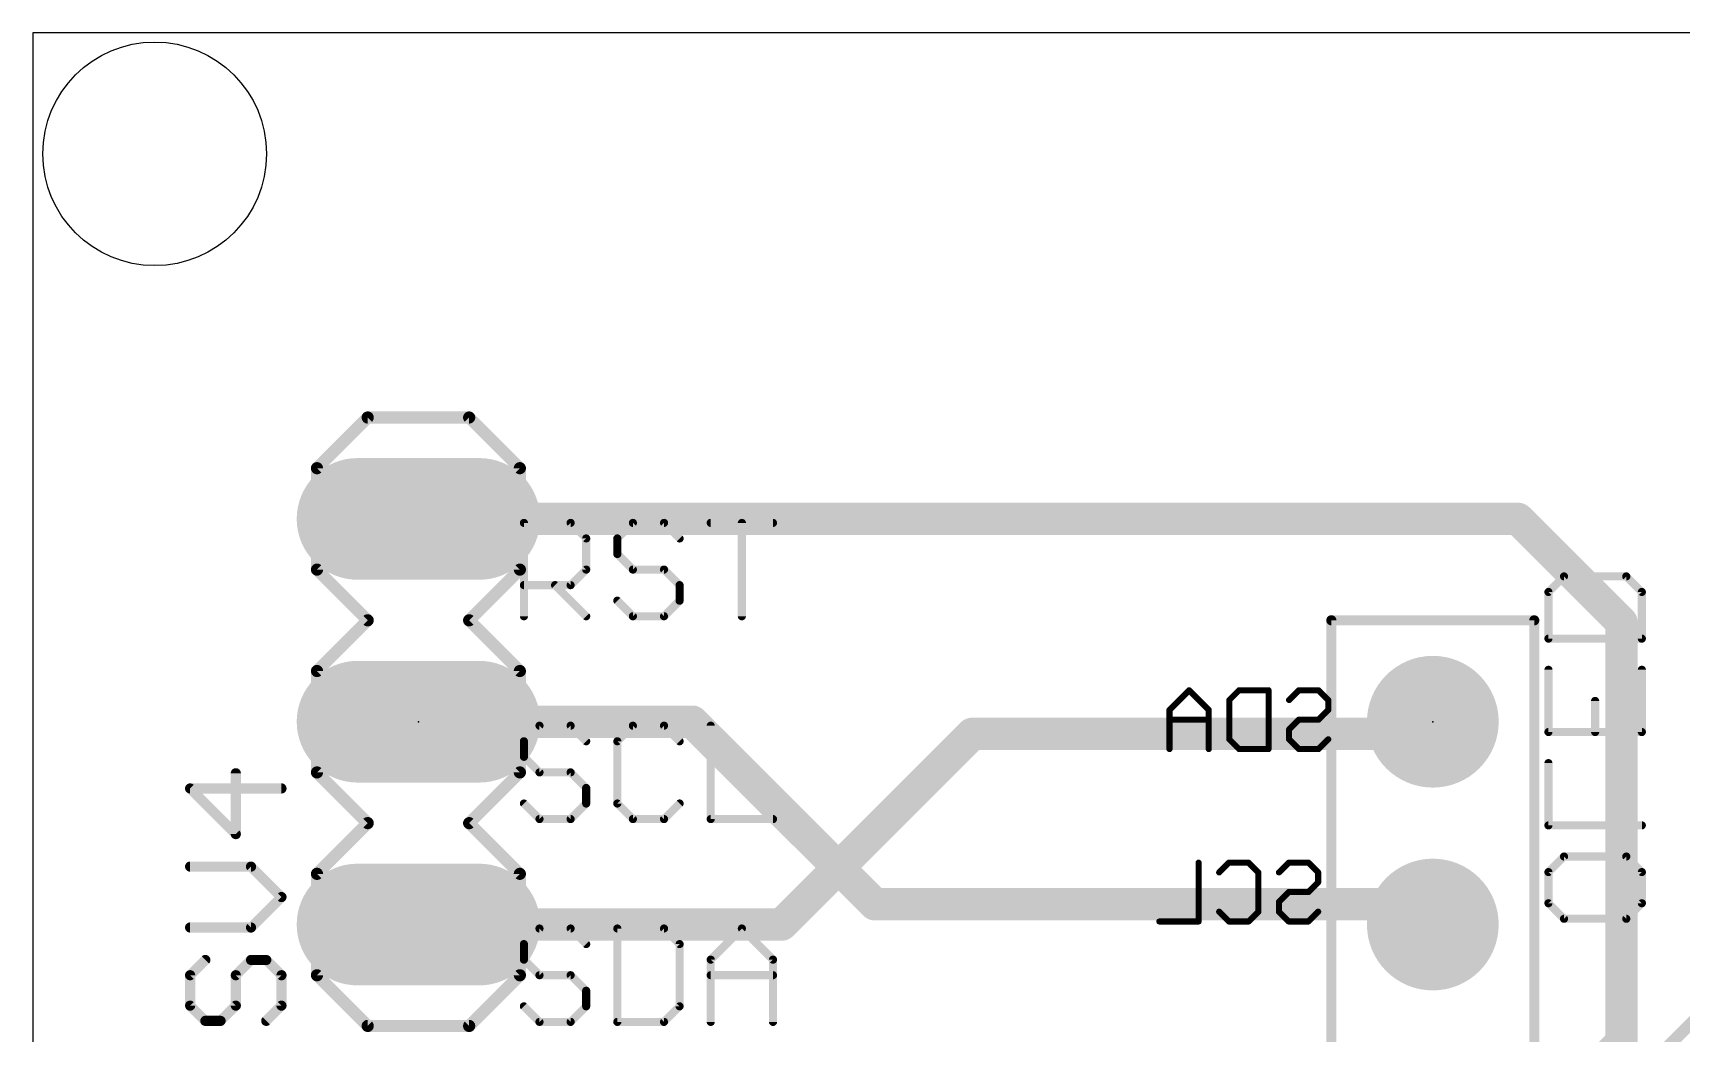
# Model space of a CAD drawing. Extents: x -1 to 57.9, y -5.8 to 55.6.
# Drawn here: x -1.02 to 19.62, y 43.09 to 55.62 of the extents above; entities that cross this region are included whole.
import ezdxf

# ---------------------------------------------------------------- set-up
doc = ezdxf.new("R2010")
doc.units = 0
for name, color, linetype in [('1', 22, 'CONTINUOUS'), ('16', 175, 'CONTINUOUS'), ('17', 82, 'CONTINUOUS'), ('20', 7, 'CONTINUOUS'), ('21', 253, 'CONTINUOUS'), ('22', 253, 'CONTINUOUS'), ('23', 7, 'CONTINUOUS'), ('24', 7, 'CONTINUOUS'), ('25', 253, 'CONTINUOUS'), ('51', 253, 'CONTINUOUS')]:
    doc.layers.add(name, color=color, linetype=linetype)

# ---------------------------------------------------------------- blocks, each defined once
blk = doc.blocks.new('RECT')
blk.add_solid([(-0.5, -0.5), (0.5, -0.5), (-0.5, 0.5), (0.5, 0.5)])
blk = doc.blocks.new('LONGP100')
at = {"const_width": 1}
blk.add_lwpolyline([(-0.5, 0), (0.5, 0)], dxfattribs=at)
at = {"const_width": 0.5}
for points in [[(-0.5, 0.25, 1), (-0.5, -0.25)], [(0.5, -0.25, 1), (0.5, 0.25)]]:
    blk.add_lwpolyline(points, format="xyb", dxfattribs=at)
blk = doc.blocks.new('ROUNDP')
at = {"const_width": 0.5}
blk.add_lwpolyline([(0, -0.25, 1), (0, 0.25, 1), (0, -0.25)], format="xyb", dxfattribs=at)

msp = doc.modelspace()

# ---------------------------------------------------------------- linework, layer by layer
at = {"layer": '1'}
for points, const_width in [([(3.81, 49.53), (17.5768, 49.53)], 0.4064), ([(17.5768, 49.53), (18.8722, 48.2346)], 0.4064), ([(18.8722, 48.2346), (18.8722, 42.9768)], 0.4064), ([(3.81, 46.99), (7.239, 46.99)], 0.4064), ([(7.239, 46.99), (9.525, 44.704)], 0.4064), ([(17.3736, 40.8432), (21.6408, 45.1104)], 0.1524), ([(9.525, 44.704), (16.256, 44.704)], 0.4064), ([(16.256, 44.704), (16.51, 44.45)], 0.4064), ([(18.8722, 42.9768), (18.3896, 42.4942)], 0.4064)]:
    msp.add_lwpolyline(points, dxfattribs=dict(at, const_width=const_width))
at = {"layer": '1', "const_width": 0.2032}
for points in [[(3.81, 49.6316, 1), (3.81, 49.4284)], [(17.6486, 49.6018, 1), (17.505, 49.4582)], [(17.5768, 49.4284, 1), (17.5768, 49.6316)], [(18.9738, 48.2346, 1), (18.7706, 48.2346)], [(18.8004, 48.1628, 1), (18.944, 48.3064)], [(3.81, 47.0916, 1), (3.81, 46.8884)], [(7.3108, 47.0618, 1), (7.1672, 46.9182)], [(7.239, 46.8884, 1), (7.239, 47.0916)], [(9.525, 44.8056, 1), (9.525, 44.6024)], [(9.4532, 44.6322, 1), (9.5968, 44.7758)], [(16.3278, 44.7758, 1), (16.1842, 44.6322)], [(16.256, 44.6024, 1), (16.256, 44.8056)], [(16.4382, 44.3782, 1), (16.5818, 44.5218)], [(18.944, 42.905, 1), (18.8004, 43.0486)]]:
    msp.add_lwpolyline(points, format="xyb", dxfattribs=at)
at = {"layer": '16', "const_width": 0.4064}
for points in [[(16.3576, 46.8376), (16.51, 46.99)], [(8.3566, 44.45), (10.7442, 46.8376)], [(10.7442, 46.8376), (16.3576, 46.8376)], [(3.81, 44.45), (8.3566, 44.45)]]:
    msp.add_lwpolyline(points, dxfattribs=at)
at = {"layer": '16', "const_width": 0.2032}
for points in [[(16.5818, 46.9182, 1), (16.4382, 47.0618)], [(10.7442, 46.9392, 1), (10.7442, 46.736)], [(10.816, 46.7658, 1), (10.6724, 46.9094)], [(16.2858, 46.9094, 1), (16.4294, 46.7658)], [(16.3576, 46.736, 1), (16.3576, 46.9392)], [(3.81, 44.5516, 1), (3.81, 44.3484)], [(8.2848, 44.5218, 1), (8.4284, 44.3782)], [(8.3566, 44.3484, 1), (8.3566, 44.5516)]]:
    msp.add_lwpolyline(points, format="xyb", dxfattribs=at)
at = {"layer": '20'}
for p, q in [((52.502, 55.616), (-1.016, 55.616)), ((-1.016, 55.616), (-1.016, -0.762))]:
    msp.add_line(p, q, dxfattribs=at)
msp.add_circle((0.508, 54.102), 1.4, dxfattribs=at)
at = {"layer": '21', "const_width": 0.1524}
for points in [[(2.54, 50.165), (3.175, 50.8)], [(3.175, 50.8), (4.445, 50.8)], [(4.445, 50.8), (5.08, 50.165)], [(2.54, 48.895), (2.54, 50.165)], [(5.08, 50.165), (5.08, 48.895)], [(3.175, 48.26), (2.54, 48.895)], [(5.08, 48.895), (4.445, 48.26)], [(2.54, 47.625), (3.175, 48.26)], [(4.445, 48.26), (5.08, 47.625)], [(2.54, 46.355), (2.54, 47.625)], [(5.08, 47.625), (5.08, 46.355)], [(3.175, 45.72), (2.54, 46.355)], [(5.08, 46.355), (4.445, 45.72)], [(2.54, 45.085), (3.175, 45.72)], [(4.445, 45.72), (5.08, 45.085)], [(2.54, 43.815), (2.54, 45.085)], [(5.08, 45.085), (5.08, 43.815)], [(2.54, 43.815), (3.175, 43.18)], [(4.445, 43.18), (5.08, 43.815)], [(3.175, 43.18), (4.445, 43.18)]]:
    msp.add_lwpolyline(points, dxfattribs=at)
at = {"layer": '21', "const_width": 0.0762}
for points in [[(3.175, 50.8381, 1), (3.175, 50.7619)], [(3.2019, 50.7731, 1), (3.1481, 50.8269)], [(4.4719, 50.8269, 1), (4.4181, 50.7731)], [(4.445, 50.7619, 1), (4.445, 50.8381)], [(2.5781, 50.165, 1), (2.5019, 50.165)], [(2.5131, 50.1919, 1), (2.5669, 50.1381)], [(5.1181, 50.165, 1), (5.0419, 50.165)], [(5.0531, 50.1381, 1), (5.1069, 50.1919)], [(2.5019, 48.895, 1), (2.5781, 48.895)], [(2.5669, 48.9219, 1), (2.5131, 48.8681)], [(5.0419, 48.895, 1), (5.1181, 48.895)], [(5.1069, 48.8681, 1), (5.0531, 48.9219)], [(3.2019, 48.2331, 1), (3.1481, 48.2869)], [(3.1481, 48.2331, 1), (3.2019, 48.2869)], [(4.4719, 48.2869, 1), (4.4181, 48.2331)], [(4.4181, 48.2869, 1), (4.4719, 48.2331)], [(2.5781, 47.625, 1), (2.5019, 47.625)], [(2.5131, 47.6519, 1), (2.5669, 47.5981)], [(5.1181, 47.625, 1), (5.0419, 47.625)], [(5.0531, 47.5981, 1), (5.1069, 47.6519)], [(2.5669, 46.3819, 1), (2.5131, 46.3281)], [(5.1069, 46.3281, 1), (5.0531, 46.3819)], [(2.5019, 46.355, 1), (2.5781, 46.355)], [(5.0419, 46.355, 1), (5.1181, 46.355)], [(3.2019, 45.6931, 1), (3.1481, 45.7469)], [(3.1481, 45.6931, 1), (3.2019, 45.7469)], [(4.4719, 45.7469, 1), (4.4181, 45.6931)], [(4.4181, 45.7469, 1), (4.4719, 45.6931)], [(2.5781, 45.085, 1), (2.5019, 45.085)], [(2.5131, 45.1119, 1), (2.5669, 45.0581)], [(5.1181, 45.085, 1), (5.0419, 45.085)], [(5.0531, 45.0581, 1), (5.1069, 45.1119)], [(2.5019, 43.815, 1), (2.5781, 43.815)], [(2.5669, 43.8419, 1), (2.5131, 43.7881)], [(5.0419, 43.815, 1), (5.1181, 43.815)], [(5.1069, 43.7881, 1), (5.0531, 43.8419)], [(3.175, 43.2181, 1), (3.175, 43.1419)], [(3.1481, 43.1531, 1), (3.2019, 43.2069)], [(4.4181, 43.2069, 1), (4.4719, 43.1531)], [(4.445, 43.1419, 1), (4.445, 43.2181)]]:
    msp.add_lwpolyline(points, format="xyb", dxfattribs=at)
at = {"layer": '22'}
for points, const_width in [([(17.9578, 48.6151), (18.1527, 48.81)], 0.1016), ([(18.1527, 48.81), (18.9323, 48.81)], 0.1016), ([(18.9323, 48.81), (19.1272, 48.6151)], 0.1016), ([(17.9578, 48.0304), (17.9578, 48.6151)], 0.1016), ([(19.1272, 48.6151), (19.1272, 48.0304)], 0.1016), ([(17.78, 48.26), (15.24, 48.26)], 0.127), ([(15.24, 48.26), (15.24, 33.02)], 0.127), ([(17.78, 33.02), (17.78, 48.26)], 0.127), ([(19.1272, 48.0304), (17.9578, 48.0304)], 0.1016), ([(17.9578, 46.861), (17.9578, 47.6406)], 0.1016), ([(19.1272, 47.6406), (19.1272, 46.861)], 0.1016), ([(13.4593, 47.3843), (13.2136, 47.1386)], 0.0762), ([(13.7051, 47.1386), (13.4593, 47.3843)], 0.0762), ([(13.962, 47.2615), (14.0849, 47.3843)], 0.0762), ([(13.962, 46.77), (13.962, 47.2615)], 0.0762), ([(14.0849, 47.3843), (14.4535, 47.3843)], 0.0762), ([(14.4535, 47.3843), (14.4535, 46.6471)], 0.0762), ([(14.7104, 47.2615), (14.8333, 47.3843)], 0.0762), ([(14.8333, 47.3843), (15.079, 47.3843)], 0.0762), ([(15.079, 47.3843), (15.2019, 47.2615)], 0.0762), ([(15.2019, 47.2615), (15.2019, 47.1386)], 0.0762), ([(18.5425, 46.861), (18.5425, 47.2508)], 0.1016), ([(13.2136, 47.1386), (13.2136, 46.6471)], 0.0762), ([(13.7051, 47.0157), (13.2136, 47.0157)], 0.0762), ([(13.7051, 46.6471), (13.7051, 47.1386)], 0.0762), ([(14.8333, 47.0157), (14.7104, 46.8928)], 0.0762), ([(15.079, 47.0157), (14.8333, 47.0157)], 0.0762), ([(15.2019, 47.1386), (15.079, 47.0157)], 0.0762), ([(14.7104, 46.8928), (14.7104, 46.77)], 0.0762), ([(19.1272, 46.861), (17.9578, 46.861)], 0.1016), ([(14.0849, 46.6471), (13.962, 46.77)], 0.0762), ([(14.4535, 46.6471), (14.0849, 46.6471)], 0.0762), ([(14.7104, 46.77), (14.8333, 46.6471)], 0.0762), ([(14.8333, 46.6471), (15.079, 46.6471)], 0.0762), ([(15.079, 46.6471), (15.2019, 46.77)], 0.0762), ([(17.9578, 45.6916), (17.9578, 46.4712)], 0.1016), ([(19.1272, 45.6916), (17.9578, 45.6916)], 0.1016), ([(13.5781, 45.2253), (13.5781, 44.4881)], 0.0762), ([(13.835, 45.1025), (13.9579, 45.2253)], 0.0762), ([(13.9579, 45.2253), (14.2036, 45.2253)], 0.0762), ([(14.2036, 45.2253), (14.3265, 45.1025)], 0.0762), ([(14.5834, 45.1025), (14.7063, 45.2253)], 0.0762), ([(14.7063, 45.2253), (14.952, 45.2253)], 0.0762), ([(14.952, 45.2253), (15.0749, 45.1025)], 0.0762), ([(17.9578, 45.1069), (18.1527, 45.3018)], 0.1016), ([(18.1527, 45.3018), (18.9323, 45.3018)], 0.1016), ([(18.9323, 45.3018), (19.1272, 45.1069)], 0.1016), ([(14.3265, 45.1025), (14.3265, 44.611)], 0.0762), ([(15.0749, 44.9796), (14.952, 44.8567)], 0.0762), ([(15.0749, 45.1025), (15.0749, 44.9796)], 0.0762), ([(17.9578, 44.7171), (17.9578, 45.1069)], 0.1016), ([(19.1272, 45.1069), (19.1272, 44.7171)], 0.1016), ([(14.7063, 44.8567), (14.5834, 44.7338)], 0.0762), ([(14.952, 44.8567), (14.7063, 44.8567)], 0.0762), ([(13.9579, 44.4881), (13.835, 44.611)], 0.0762), ([(14.3265, 44.611), (14.2036, 44.4881)], 0.0762), ([(14.5834, 44.7338), (14.5834, 44.611)], 0.0762), ([(14.5834, 44.611), (14.7063, 44.4881)], 0.0762), ([(14.952, 44.4881), (15.0749, 44.611)], 0.0762), ([(18.1527, 44.5222), (17.9578, 44.7171)], 0.1016), ([(18.9323, 44.5222), (18.1527, 44.5222)], 0.1016), ([(19.1272, 44.7171), (18.9323, 44.5222)], 0.1016), ([(13.5781, 44.4881), (13.0866, 44.4881)], 0.0762), ([(14.2036, 44.4881), (13.9579, 44.4881)], 0.0762), ([(14.7063, 44.4881), (14.952, 44.4881)], 0.0762)]:
    msp.add_lwpolyline(points, dxfattribs=dict(at, const_width=const_width))
for points, const_width in [([(18.1527, 48.8353, 1), (18.1527, 48.7846)], 0.0508), ([(18.1707, 48.792, 1), (18.1347, 48.8279)], 0.0508), ([(18.9503, 48.8279, 1), (18.9143, 48.792)], 0.0508), ([(18.9323, 48.7846, 1), (18.9323, 48.8353)], 0.0508), ([(17.9832, 48.6151, 1), (17.9324, 48.6151)], 0.0508), ([(17.9398, 48.633, 1), (17.9758, 48.5971)], 0.0508), ([(19.1526, 48.6151, 1), (19.1018, 48.6151)], 0.0508), ([(19.1092, 48.5971, 1), (19.1452, 48.633)], 0.0508), ([(15.2718, 48.26, 1), (15.2082, 48.26)], 0.0635), ([(15.24, 48.2918, 1), (15.24, 48.2283)], 0.0635), ([(17.8117, 48.26, 1), (17.7483, 48.26)], 0.0635), ([(17.78, 48.2283, 1), (17.78, 48.2918)], 0.0635), ([(17.9578, 48.0558, 1), (17.9578, 48.005)], 0.0508), ([(19.1272, 48.005, 1), (19.1272, 48.0558)], 0.0508), ([(17.9324, 48.0304, 1), (17.9832, 48.0304)], 0.0508), ([(19.1018, 48.0304, 1), (19.1526, 48.0304)], 0.0508), ([(17.9832, 47.6406, 1), (17.9324, 47.6406)], 0.0508), ([(19.1526, 47.6406, 1), (19.1018, 47.6406)], 0.0508), ([(13.4728, 47.3978, 1), (13.4459, 47.3709)], 0.0381), ([(13.4728, 47.3709, 1), (13.4459, 47.3978)], 0.0381), ([(13.9811, 47.2615, 1), (13.943, 47.2615)], 0.0381), ([(13.9485, 47.2749, 1), (13.9755, 47.248)], 0.0381), ([(14.0849, 47.4034, 1), (14.0849, 47.3653)], 0.0381), ([(14.0983, 47.3709, 1), (14.0714, 47.3978)], 0.0381), ([(14.4725, 47.3843, 1), (14.4344, 47.3843)], 0.0381), ([(14.4535, 47.3653, 1), (14.4535, 47.4034)], 0.0381), ([(14.6969, 47.2749, 1), (14.7239, 47.248)], 0.0381), ([(14.8333, 47.4034, 1), (14.8333, 47.3653)], 0.0381), ([(14.8468, 47.3709, 1), (14.8198, 47.3978)], 0.0381), ([(15.0925, 47.3978, 1), (15.0656, 47.3709)], 0.0381), ([(15.079, 47.3653, 1), (15.079, 47.4034)], 0.0381), ([(15.221, 47.2615, 1), (15.1829, 47.2615)], 0.0381), ([(15.1884, 47.248, 1), (15.2154, 47.2749)], 0.0381), ([(18.5679, 47.2508, 1), (18.5171, 47.2508)], 0.0508), ([(13.2326, 47.1386, 1), (13.1945, 47.1386)], 0.0381), ([(13.2001, 47.1521, 1), (13.2271, 47.1251)], 0.0381), ([(13.2136, 47.0348, 1), (13.2136, 46.9967)], 0.0381), ([(13.7241, 47.1386, 1), (13.686, 47.1386)], 0.0381), ([(13.6916, 47.1251, 1), (13.7185, 47.1521)], 0.0381), ([(13.7051, 46.9967, 1), (13.7051, 47.0348)], 0.0381), ([(14.8333, 47.0348, 1), (14.8333, 46.9967)], 0.0381), ([(14.8468, 47.0022, 1), (14.8198, 47.0292)], 0.0381), ([(15.0656, 47.0292, 1), (15.0925, 47.0022)], 0.0381), ([(15.079, 46.9967, 1), (15.079, 47.0348)], 0.0381), ([(15.1829, 47.1386, 1), (15.221, 47.1386)], 0.0381), ([(15.2154, 47.1251, 1), (15.1884, 47.1521)], 0.0381), ([(14.7295, 46.8928, 1), (14.6914, 46.8928)], 0.0381), ([(14.6969, 46.9063, 1), (14.7239, 46.8794)], 0.0381), ([(17.9578, 46.8864, 1), (17.9578, 46.8356)], 0.0508), ([(17.9324, 46.861, 1), (17.9832, 46.861)], 0.0508), ([(18.5171, 46.861, 1), (18.5679, 46.861)], 0.0508), ([(19.1018, 46.861, 1), (19.1526, 46.861)], 0.0508), ([(19.1272, 46.8356, 1), (19.1272, 46.8864)], 0.0508), ([(13.1945, 46.6471, 1), (13.2326, 46.6471)], 0.0381), ([(13.686, 46.6471, 1), (13.7241, 46.6471)], 0.0381), ([(13.9755, 46.7834, 1), (13.9485, 46.7565)], 0.0381), ([(13.943, 46.77, 1), (13.9811, 46.77)], 0.0381), ([(14.0849, 46.6662, 1), (14.0849, 46.6281)], 0.0381), ([(14.0714, 46.6336, 1), (14.0983, 46.6606)], 0.0381), ([(14.4344, 46.6471, 1), (14.4725, 46.6471)], 0.0381), ([(14.4535, 46.6281, 1), (14.4535, 46.6662)], 0.0381), ([(14.7239, 46.7834, 1), (14.6969, 46.7565)], 0.0381), ([(14.6914, 46.77, 1), (14.7295, 46.77)], 0.0381), ([(14.8333, 46.6662, 1), (14.8333, 46.6281)], 0.0381), ([(14.8198, 46.6336, 1), (14.8468, 46.6606)], 0.0381), ([(15.0656, 46.6606, 1), (15.0925, 46.6336)], 0.0381), ([(15.079, 46.6281, 1), (15.079, 46.6662)], 0.0381), ([(15.2154, 46.7565, 1), (15.1884, 46.7834)], 0.0381), ([(17.9832, 46.4712, 1), (17.9324, 46.4712)], 0.0508), ([(17.9578, 45.717, 1), (17.9578, 45.6662)], 0.0508), ([(17.9324, 45.6916, 1), (17.9832, 45.6916)], 0.0508), ([(19.1272, 45.6662, 1), (19.1272, 45.717)], 0.0508), ([(13.5971, 45.2253, 1), (13.559, 45.2253)], 0.0381), ([(13.9579, 45.2444, 1), (13.9579, 45.2063)], 0.0381), ([(13.9713, 45.2119, 1), (13.9444, 45.2388)], 0.0381), ([(14.2171, 45.2388, 1), (14.1901, 45.2119)], 0.0381), ([(14.2036, 45.2063, 1), (14.2036, 45.2444)], 0.0381), ([(14.7063, 45.2444, 1), (14.7063, 45.2063)], 0.0381), ([(14.7198, 45.2119, 1), (14.6928, 45.2388)], 0.0381), ([(14.9655, 45.2388, 1), (14.9386, 45.2119)], 0.0381), ([(14.952, 45.2063, 1), (14.952, 45.2444)], 0.0381), ([(18.1527, 45.3272, 1), (18.1527, 45.2764)], 0.0508), ([(18.1707, 45.2838, 1), (18.1347, 45.3197)], 0.0508), ([(18.9503, 45.3197, 1), (18.9143, 45.2838)], 0.0508), ([(18.9323, 45.2764, 1), (18.9323, 45.3272)], 0.0508), ([(13.8215, 45.1159, 1), (13.8485, 45.089)], 0.0381), ([(14.3455, 45.1025, 1), (14.3074, 45.1025)], 0.0381), ([(14.313, 45.089, 1), (14.34, 45.1159)], 0.0381), ([(14.5699, 45.1159, 1), (14.5969, 45.089)], 0.0381), ([(15.094, 45.1025, 1), (15.0559, 45.1025)], 0.0381), ([(15.0559, 44.9796, 1), (15.094, 44.9796)], 0.0381), ([(15.0614, 45.089, 1), (15.0884, 45.1159)], 0.0381), ([(15.0884, 44.9661, 1), (15.0614, 44.9931)], 0.0381), ([(17.9832, 45.1069, 1), (17.9324, 45.1069)], 0.0508), ([(17.9398, 45.1248, 1), (17.9758, 45.0889)], 0.0508), ([(19.1526, 45.1069, 1), (19.1018, 45.1069)], 0.0508), ([(19.1092, 45.0889, 1), (19.1452, 45.1248)], 0.0508), ([(14.7063, 44.8758, 1), (14.7063, 44.8377)], 0.0381), ([(14.7198, 44.8432, 1), (14.6928, 44.8702)], 0.0381), ([(14.9386, 44.8702, 1), (14.9655, 44.8432)], 0.0381), ([(14.952, 44.8377, 1), (14.952, 44.8758)], 0.0381), ([(13.8485, 44.6244, 1), (13.8215, 44.5975)], 0.0381), ([(14.3074, 44.611, 1), (14.3455, 44.611)], 0.0381), ([(14.34, 44.5975, 1), (14.313, 44.6244)], 0.0381), ([(14.6025, 44.7338, 1), (14.5644, 44.7338)], 0.0381), ([(14.5699, 44.7473, 1), (14.5969, 44.7204)], 0.0381), ([(14.5969, 44.6244, 1), (14.5699, 44.5975)], 0.0381), ([(14.5644, 44.611, 1), (14.6025, 44.611)], 0.0381), ([(15.0884, 44.5975, 1), (15.0614, 44.6244)], 0.0381), ([(17.9758, 44.735, 1), (17.9398, 44.6991)], 0.0508), ([(17.9324, 44.7171, 1), (17.9832, 44.7171)], 0.0508), ([(18.1527, 44.5476, 1), (18.1527, 44.4968)], 0.0508), ([(18.9323, 44.4968, 1), (18.9323, 44.5476)], 0.0508), ([(19.1018, 44.7171, 1), (19.1526, 44.7171)], 0.0508), ([(19.1452, 44.6991, 1), (19.1092, 44.735)], 0.0508), ([(13.0866, 44.5072, 1), (13.0866, 44.4691)], 0.0381), ([(13.559, 44.4881, 1), (13.5971, 44.4881)], 0.0381), ([(13.5781, 44.4691, 1), (13.5781, 44.5072)], 0.0381), ([(13.9579, 44.5072, 1), (13.9579, 44.4691)], 0.0381), ([(13.9444, 44.4746, 1), (13.9713, 44.5016)], 0.0381), ([(14.1901, 44.5016, 1), (14.2171, 44.4746)], 0.0381), ([(14.2036, 44.4691, 1), (14.2036, 44.5072)], 0.0381), ([(14.7063, 44.5072, 1), (14.7063, 44.4691)], 0.0381), ([(14.6928, 44.4746, 1), (14.7198, 44.5016)], 0.0381), ([(14.9386, 44.5016, 1), (14.9655, 44.4746)], 0.0381), ([(14.952, 44.4691, 1), (14.952, 44.5072)], 0.0381), ([(18.1347, 44.5042, 1), (18.1707, 44.5401)], 0.0508), ([(18.9143, 44.5401, 1), (18.9503, 44.5042)], 0.0508)]:
    msp.add_lwpolyline(points, format="xyb", dxfattribs=dict(at, const_width=const_width))
at = {"layer": '23'}
msp.add_point((3.81, 46.99), dxfattribs=at)
at = {"layer": '24'}
msp.add_point((16.51, 46.99), dxfattribs=at)
at = {"layer": '25'}
for points, const_width in [([(5.1308, 48.3108), (5.1308, 49.4802)], 0.1016), ([(5.1308, 49.4802), (5.7155, 49.4802)], 0.1016), ([(5.7155, 49.4802), (5.9104, 49.2853)], 0.1016), ([(6.4951, 49.4802), (6.3002, 49.2853)], 0.1016), ([(6.8849, 49.4802), (6.4951, 49.4802)], 0.1016), ([(7.0798, 49.2853), (6.8849, 49.4802)], 0.1016), ([(7.4696, 49.4802), (8.2492, 49.4802)], 0.1016), ([(7.8594, 48.3108), (7.8594, 49.4802)], 0.1016), ([(5.9104, 49.2853), (5.9104, 48.8955)], 0.1016), ([(6.3002, 49.2853), (6.3002, 49.0904)], 0.1016), ([(6.3002, 49.0904), (6.4951, 48.8955)], 0.1016), ([(5.9104, 48.8955), (5.7155, 48.7006)], 0.1016), ([(6.4951, 48.8955), (6.8849, 48.8955)], 0.1016), ([(6.8849, 48.8955), (7.0798, 48.7006)], 0.1016), ([(5.7155, 48.7006), (5.1308, 48.7006)], 0.1016), ([(5.5206, 48.7006), (5.9104, 48.3108)], 0.1016), ([(7.0798, 48.7006), (7.0798, 48.5057)], 0.1016), ([(6.4951, 48.3108), (6.3002, 48.5057)], 0.1016), ([(7.0798, 48.5057), (6.8849, 48.3108)], 0.1016), ([(6.8849, 48.3108), (6.4951, 48.3108)], 0.1016), ([(5.3257, 46.9402), (5.1308, 46.7453)], 0.1016), ([(5.7155, 46.9402), (5.3257, 46.9402)], 0.1016), ([(5.9104, 46.7453), (5.7155, 46.9402)], 0.1016), ([(6.4951, 46.9402), (6.3002, 46.7453)], 0.1016), ([(6.8849, 46.9402), (6.4951, 46.9402)], 0.1016), ([(7.0798, 46.7453), (6.8849, 46.9402)], 0.1016), ([(7.4696, 46.9402), (7.4696, 45.7708)], 0.1016), ([(5.1308, 46.7453), (5.1308, 46.5504)], 0.1016), ([(6.3002, 46.7453), (6.3002, 45.9657)], 0.1016), ([(5.1308, 46.5504), (5.3257, 46.3555)], 0.1016), ([(1.5235, 45.5823), (1.5235, 46.3449)], 0.127), ([(5.3257, 46.3555), (5.7155, 46.3555)], 0.1016), ([(5.7155, 46.3555), (5.9104, 46.1606)], 0.1016), ([(2.0955, 46.1543), (0.9515, 46.1543)], 0.127), ([(0.9515, 46.1543), (1.5235, 45.5823)], 0.127), ([(5.3257, 45.7708), (5.1308, 45.9657)], 0.1016), ([(5.9104, 45.9657), (5.7155, 45.7708)], 0.1016), ([(5.9104, 46.1606), (5.9104, 45.9657)], 0.1016), ([(6.3002, 45.9657), (6.4951, 45.7708)], 0.1016), ([(6.8849, 45.7708), (7.0798, 45.9657)], 0.1016), ([(5.7155, 45.7708), (5.3257, 45.7708)], 0.1016), ([(6.4951, 45.7708), (6.8849, 45.7708)], 0.1016), ([(7.4696, 45.7708), (8.2492, 45.7708)], 0.1016), ([(1.7142, 45.1755), (0.9515, 45.1755)], 0.127), ([(2.0955, 44.7942), (1.7142, 45.1755)], 0.127), ([(1.7142, 44.4129), (2.0955, 44.7942)], 0.127), ([(0.9515, 44.4129), (1.7142, 44.4129)], 0.127), ([(5.3257, 44.4002), (5.1308, 44.2053)], 0.1016), ([(5.7155, 44.4002), (5.3257, 44.4002)], 0.1016), ([(5.9104, 44.2053), (5.7155, 44.4002)], 0.1016), ([(6.3002, 44.4002), (6.3002, 43.2308)], 0.1016), ([(6.8849, 44.4002), (6.3002, 44.4002)], 0.1016), ([(7.0798, 44.2053), (6.8849, 44.4002)], 0.1016), ([(7.4696, 44.0104), (7.8594, 44.4002)], 0.1016), ([(7.8594, 44.4002), (8.2492, 44.0104)], 0.1016), ([(5.1308, 44.2053), (5.1308, 44.0104)], 0.1016), ([(7.0798, 43.4257), (7.0798, 44.2053)], 0.1016), ([(1.1422, 44.0062), (0.9515, 43.8155)], 0.127), ([(1.5235, 43.8155), (1.7142, 44.0062)], 0.127), ([(1.7142, 44.0062), (1.9048, 44.0062)], 0.127), ([(1.9048, 44.0062), (2.0955, 43.8155)], 0.127), ([(5.1308, 44.0104), (5.3257, 43.8155)], 0.1016), ([(7.4696, 43.2308), (7.4696, 44.0104)], 0.1016), ([(8.2492, 44.0104), (8.2492, 43.2308)], 0.1016), ([(0.9515, 43.8155), (0.9515, 43.4342)], 0.127), ([(1.5235, 43.4342), (1.5235, 43.8155)], 0.127), ([(2.0955, 43.8155), (2.0955, 43.4342)], 0.127), ([(5.3257, 43.8155), (5.7155, 43.8155)], 0.1016), ([(5.7155, 43.8155), (5.9104, 43.6206)], 0.1016), ([(7.4696, 43.8155), (8.2492, 43.8155)], 0.1016), ([(5.9104, 43.6206), (5.9104, 43.4257)], 0.1016), ([(0.9515, 43.4342), (1.1422, 43.2435)], 0.127), ([(1.3329, 43.2435), (1.5235, 43.4342)], 0.127), ([(2.0955, 43.4342), (1.9048, 43.2435)], 0.127), ([(5.3257, 43.2308), (5.1308, 43.4257)], 0.1016), ([(5.9104, 43.4257), (5.7155, 43.2308)], 0.1016), ([(6.8849, 43.2308), (7.0798, 43.4257)], 0.1016), ([(1.1422, 43.2435), (1.3329, 43.2435)], 0.127), ([(5.7155, 43.2308), (5.3257, 43.2308)], 0.1016), ([(6.3002, 43.2308), (6.8849, 43.2308)], 0.1016)]:
    msp.add_lwpolyline(points, dxfattribs=dict(at, const_width=const_width))
for points, const_width in [([(5.1562, 49.4802, 1), (5.1054, 49.4802)], 0.0508), ([(5.1308, 49.5056, 1), (5.1308, 49.4548)], 0.0508), ([(5.7335, 49.4982, 1), (5.6975, 49.4622)], 0.0508), ([(5.7155, 49.4548, 1), (5.7155, 49.5056)], 0.0508), ([(6.4951, 49.5056, 1), (6.4951, 49.4548)], 0.0508), ([(6.5131, 49.4622, 1), (6.4771, 49.4982)], 0.0508), ([(6.9029, 49.4982, 1), (6.8669, 49.4622)], 0.0508), ([(6.8849, 49.4548, 1), (6.8849, 49.5056)], 0.0508), ([(7.4696, 49.5056, 1), (7.4696, 49.4548)], 0.0508), ([(7.8848, 49.4802, 1), (7.834, 49.4802)], 0.0508), ([(8.2492, 49.4548, 1), (8.2492, 49.5056)], 0.0508), ([(5.9358, 49.2853, 1), (5.885, 49.2853)], 0.0508), ([(5.8924, 49.2673, 1), (5.9284, 49.3033)], 0.0508), ([(6.2822, 49.3033, 1), (6.3182, 49.2673)], 0.0508), ([(6.3256, 49.2853, 1), (6.2748, 49.2853)], 0.0508), ([(7.0618, 49.2673, 1), (7.0978, 49.3033)], 0.0508), ([(6.3182, 49.1084, 1), (6.2822, 49.0724)], 0.0508), ([(6.2748, 49.0904, 1), (6.3256, 49.0904)], 0.0508), ([(5.885, 48.8955, 1), (5.9358, 48.8955)], 0.0508), ([(5.9284, 48.8775, 1), (5.8924, 48.9135)], 0.0508), ([(6.4951, 48.9209, 1), (6.4951, 48.8701)], 0.0508), ([(6.4771, 48.8775, 1), (6.5131, 48.9135)], 0.0508), ([(6.9029, 48.9135, 1), (6.8669, 48.8775)], 0.0508), ([(6.8849, 48.8701, 1), (6.8849, 48.9209)], 0.0508), ([(5.1308, 48.726, 1), (5.1308, 48.6752)], 0.0508), ([(5.5386, 48.7186, 1), (5.5026, 48.6826)], 0.0508), ([(5.6975, 48.7186, 1), (5.7335, 48.6826)], 0.0508), ([(5.7155, 48.6752, 1), (5.7155, 48.726)], 0.0508), ([(7.1052, 48.7006, 1), (7.0544, 48.7006)], 0.0508), ([(7.0618, 48.6826, 1), (7.0978, 48.7186)], 0.0508), ([(6.3182, 48.5237, 1), (6.2822, 48.4877)], 0.0508), ([(7.0544, 48.5057, 1), (7.1052, 48.5057)], 0.0508), ([(7.0978, 48.4877, 1), (7.0618, 48.5237)], 0.0508), ([(5.1054, 48.3108, 1), (5.1562, 48.3108)], 0.0508), ([(5.8924, 48.2928, 1), (5.9284, 48.3288)], 0.0508), ([(6.4951, 48.3362, 1), (6.4951, 48.2854)], 0.0508), ([(6.4771, 48.2928, 1), (6.5131, 48.3288)], 0.0508), ([(6.8669, 48.3288, 1), (6.9029, 48.2928)], 0.0508), ([(6.8849, 48.2854, 1), (6.8849, 48.3362)], 0.0508), ([(7.834, 48.3108, 1), (7.8848, 48.3108)], 0.0508), ([(5.3257, 46.9656, 1), (5.3257, 46.9148)], 0.0508), ([(5.3437, 46.9222, 1), (5.3077, 46.9582)], 0.0508), ([(5.7335, 46.9582, 1), (5.6975, 46.9222)], 0.0508), ([(5.7155, 46.9148, 1), (5.7155, 46.9656)], 0.0508), ([(6.4951, 46.9656, 1), (6.4951, 46.9148)], 0.0508), ([(6.5131, 46.9222, 1), (6.4771, 46.9582)], 0.0508), ([(6.9029, 46.9582, 1), (6.8669, 46.9222)], 0.0508), ([(6.8849, 46.9148, 1), (6.8849, 46.9656)], 0.0508), ([(7.495, 46.9402, 1), (7.4442, 46.9402)], 0.0508), ([(5.1128, 46.7633, 1), (5.1488, 46.7273)], 0.0508), ([(5.1562, 46.7453, 1), (5.1054, 46.7453)], 0.0508), ([(5.8924, 46.7273, 1), (5.9284, 46.7633)], 0.0508), ([(6.2822, 46.7633, 1), (6.3182, 46.7273)], 0.0508), ([(6.3256, 46.7453, 1), (6.2748, 46.7453)], 0.0508), ([(7.0618, 46.7273, 1), (7.0978, 46.7633)], 0.0508), ([(5.1488, 46.5684, 1), (5.1128, 46.5324)], 0.0508), ([(5.1054, 46.5504, 1), (5.1562, 46.5504)], 0.0508), ([(1.5553, 46.3449, 1), (1.4918, 46.3449)], 0.0635), ([(5.3257, 46.3809, 1), (5.3257, 46.3301)], 0.0508), ([(5.3077, 46.3375, 1), (5.3437, 46.3735)], 0.0508), ([(5.7335, 46.3735, 1), (5.6975, 46.3375)], 0.0508), ([(5.7155, 46.3301, 1), (5.7155, 46.3809)], 0.0508), ([(0.9515, 46.186, 1), (0.9515, 46.1225)], 0.0635), ([(0.974, 46.1767, 1), (0.9291, 46.1318)], 0.0635), ([(2.0955, 46.1225, 1), (2.0955, 46.186)], 0.0635), ([(5.1488, 45.9837, 1), (5.1128, 45.9477)], 0.0508), ([(5.9358, 46.1606, 1), (5.885, 46.1606)], 0.0508), ([(5.8924, 46.1426, 1), (5.9284, 46.1786)], 0.0508), ([(5.9284, 45.9477, 1), (5.8924, 45.9837)], 0.0508), ([(6.3182, 45.9837, 1), (6.2822, 45.9477)], 0.0508), ([(7.0978, 45.9477, 1), (7.0618, 45.9837)], 0.0508), ([(5.3257, 45.7962, 1), (5.3257, 45.7454)], 0.0508), ([(5.3077, 45.7528, 1), (5.3437, 45.7888)], 0.0508), ([(5.6975, 45.7888, 1), (5.7335, 45.7528)], 0.0508), ([(5.7155, 45.7454, 1), (5.7155, 45.7962)], 0.0508), ([(5.885, 45.9657, 1), (5.9358, 45.9657)], 0.0508), ([(6.2748, 45.9657, 1), (6.3256, 45.9657)], 0.0508), ([(6.4951, 45.7962, 1), (6.4951, 45.7454)], 0.0508), ([(6.4771, 45.7528, 1), (6.5131, 45.7888)], 0.0508), ([(6.8669, 45.7888, 1), (6.9029, 45.7528)], 0.0508), ([(6.8849, 45.7454, 1), (6.8849, 45.7962)], 0.0508), ([(7.4696, 45.7962, 1), (7.4696, 45.7454)], 0.0508), ([(8.2492, 45.7454, 1), (8.2492, 45.7962)], 0.0508), ([(1.4918, 45.5823, 1), (1.5553, 45.5823)], 0.0635), ([(1.5011, 45.5598, 1), (1.546, 45.6047)], 0.0635), ([(7.4442, 45.7708, 1), (7.495, 45.7708)], 0.0508), ([(0.9515, 45.2073, 1), (0.9515, 45.1438)], 0.0635), ([(1.7366, 45.198, 1), (1.6917, 45.1531)], 0.0635), ([(1.7142, 45.1438, 1), (1.7142, 45.2073)], 0.0635), ([(2.118, 44.7718, 1), (2.073, 44.8167)], 0.0635), ([(2.073, 44.7718, 1), (2.118, 44.8167)], 0.0635), ([(0.9515, 44.4446, 1), (0.9515, 44.3811)], 0.0635), ([(1.6917, 44.4353, 1), (1.7366, 44.3904)], 0.0635), ([(1.7142, 44.3811, 1), (1.7142, 44.4446)], 0.0635), ([(5.3257, 44.4256, 1), (5.3257, 44.3748)], 0.0508), ([(5.3437, 44.3822, 1), (5.3077, 44.4182)], 0.0508), ([(5.7335, 44.4182, 1), (5.6975, 44.3822)], 0.0508), ([(5.7155, 44.3748, 1), (5.7155, 44.4256)], 0.0508), ([(6.3256, 44.4002, 1), (6.2748, 44.4002)], 0.0508), ([(6.3002, 44.4256, 1), (6.3002, 44.3748)], 0.0508), ([(6.9029, 44.4182, 1), (6.8669, 44.3822)], 0.0508), ([(6.8849, 44.3748, 1), (6.8849, 44.4256)], 0.0508), ([(7.8774, 44.4182, 1), (7.8414, 44.3822)], 0.0508), ([(7.8774, 44.3822, 1), (7.8414, 44.4182)], 0.0508), ([(5.1128, 44.2233, 1), (5.1488, 44.1873)], 0.0508), ([(5.1562, 44.2053, 1), (5.1054, 44.2053)], 0.0508), ([(5.8924, 44.1873, 1), (5.9284, 44.2233)], 0.0508), ([(7.1052, 44.2053, 1), (7.0544, 44.2053)], 0.0508), ([(7.0618, 44.1873, 1), (7.0978, 44.2233)], 0.0508), ([(1.1646, 43.9837, 1), (1.1197, 44.0286)], 0.0635), ([(1.7142, 44.0379, 1), (1.7142, 43.9744)], 0.0635), ([(1.7366, 43.9837, 1), (1.6917, 44.0286)], 0.0635), ([(1.9273, 44.0286, 1), (1.8824, 43.9837)], 0.0635), ([(1.9048, 43.9744, 1), (1.9048, 44.0379)], 0.0635), ([(5.1488, 44.0284, 1), (5.1128, 43.9924)], 0.0508), ([(5.1054, 44.0104, 1), (5.1562, 44.0104)], 0.0508), ([(7.4516, 44.0284, 1), (7.4876, 43.9924)], 0.0508), ([(7.495, 44.0104, 1), (7.4442, 44.0104)], 0.0508), ([(8.2746, 44.0104, 1), (8.2238, 44.0104)], 0.0508), ([(8.2312, 43.9924, 1), (8.2672, 44.0284)], 0.0508), ([(0.9833, 43.8155, 1), (0.9198, 43.8155)], 0.0635), ([(0.9291, 43.8379, 1), (0.974, 43.793)], 0.0635), ([(1.5553, 43.8155, 1), (1.4918, 43.8155)], 0.0635), ([(1.5011, 43.8379, 1), (1.546, 43.793)], 0.0635), ([(2.1273, 43.8155, 1), (2.0637, 43.8155)], 0.0635), ([(2.073, 43.793, 1), (2.118, 43.8379)], 0.0635), ([(5.3257, 43.8409, 1), (5.3257, 43.7901)], 0.0508), ([(5.3077, 43.7975, 1), (5.3437, 43.8335)], 0.0508), ([(5.7335, 43.8335, 1), (5.6975, 43.7975)], 0.0508), ([(5.7155, 43.7901, 1), (5.7155, 43.8409)], 0.0508), ([(7.4696, 43.8409, 1), (7.4696, 43.7901)], 0.0508), ([(8.2492, 43.7901, 1), (8.2492, 43.8409)], 0.0508), ([(5.9358, 43.6206, 1), (5.885, 43.6206)], 0.0508), ([(5.8924, 43.6026, 1), (5.9284, 43.6386)], 0.0508), ([(0.974, 43.4566, 1), (0.9291, 43.4117)], 0.0635), ([(0.9198, 43.4342, 1), (0.9833, 43.4342)], 0.0635), ([(1.4918, 43.4342, 1), (1.5553, 43.4342)], 0.0635), ([(1.546, 43.4117, 1), (1.5011, 43.4566)], 0.0635), ([(2.0637, 43.4342, 1), (2.1273, 43.4342)], 0.0635), ([(2.118, 43.4117, 1), (2.073, 43.4566)], 0.0635), ([(5.1488, 43.4437, 1), (5.1128, 43.4077)], 0.0508), ([(5.885, 43.4257, 1), (5.9358, 43.4257)], 0.0508), ([(5.9284, 43.4077, 1), (5.8924, 43.4437)], 0.0508), ([(7.0544, 43.4257, 1), (7.1052, 43.4257)], 0.0508), ([(7.0978, 43.4077, 1), (7.0618, 43.4437)], 0.0508), ([(1.1422, 43.2753, 1), (1.1422, 43.2118)], 0.0635), ([(1.1197, 43.221, 1), (1.1646, 43.266)], 0.0635), ([(1.3104, 43.266, 1), (1.3553, 43.221)], 0.0635), ([(1.3329, 43.2118, 1), (1.3329, 43.2753)], 0.0635), ([(1.8824, 43.266, 1), (1.9273, 43.221)], 0.0635), ([(5.3257, 43.2562, 1), (5.3257, 43.2054)], 0.0508), ([(5.3077, 43.2128, 1), (5.3437, 43.2488)], 0.0508), ([(5.6975, 43.2488, 1), (5.7335, 43.2128)], 0.0508), ([(5.7155, 43.2054, 1), (5.7155, 43.2562)], 0.0508), ([(6.3002, 43.2562, 1), (6.3002, 43.2054)], 0.0508), ([(6.2748, 43.2308, 1), (6.3256, 43.2308)], 0.0508), ([(6.8669, 43.2488, 1), (6.9029, 43.2128)], 0.0508), ([(6.8849, 43.2054, 1), (6.8849, 43.2562)], 0.0508), ([(7.4442, 43.2308, 1), (7.495, 43.2308)], 0.0508), ([(8.2238, 43.2308, 1), (8.2746, 43.2308)], 0.0508)]:
    msp.add_lwpolyline(points, format="xyb", dxfattribs=dict(at, const_width=const_width))

# ---------------------------------------------------------------- block references
at = {"layer": '17'}
for name, p, xscale, yscale, rotation in [('LONGP100', (3.81, 49.53), 1.524, 1.524, 180), ('LONGP100', (3.81, 49.53), 1.524, 1.524, 180), ('LONGP100', (3.81, 46.99), 1.524, 1.524, 180), ('LONGP100', (3.81, 46.99), 1.524, 1.524, 180), ('ROUNDP', (16.51, 46.99), 1.65, 1.65, 270), ('ROUNDP', (16.51, 46.99), 1.65, 1.65, 270), ('LONGP100', (3.81, 44.45), 1.524, 1.524, 180), ('LONGP100', (3.81, 44.45), 1.524, 1.524, 180), ('ROUNDP', (16.51, 44.45), 1.65, 1.65, 270), ('ROUNDP', (16.51, 44.45), 1.65, 1.65, 270)]:
    msp.add_blockref(name, p, dxfattribs=dict(at, xscale=xscale, yscale=yscale, rotation=rotation))
at = {"layer": '51', "xscale": 0.508, "yscale": 0.508, "rotation": 90}
for p in [(3.81, 49.53), (3.81, 46.99), (3.81, 44.45)]:
    msp.add_blockref('RECT', p, dxfattribs=at)

doc.saveas('drawing.dxf')
